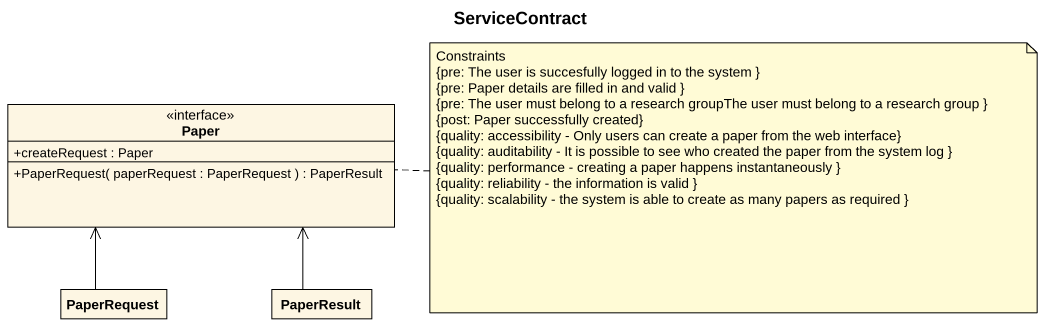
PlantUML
@startuml
title ServiceContract
hide circle
hide empty members
skinparam classAttributeIconSize 0
interface Paper {
  +createRequest : Paper
  +PaperRequest( paperRequest : PaperRequest ) : PaperResult
}
class PaperRequest
class PaperResult
PaperRequest -up-> Paper
PaperResult -up-> Paper
note right of Paper
  Constraints
  {pre: The user is succesfully logged in to the system }
  {pre: Paper details are filled in and valid }
  {pre: The user must belong to a research groupThe user must belong to a research group }
  {post: Paper successfully created}
  {quality: accessibility - Only users can create a paper from the web interface}
  {quality: auditability - It is possible to see who created the paper from the system log }
  {quality: performance - creating a paper happens instantaneously }
  {quality: reliability - the information is valid }
  {quality: scalability - the system is able to create as many papers as required }
end note
@enduml
